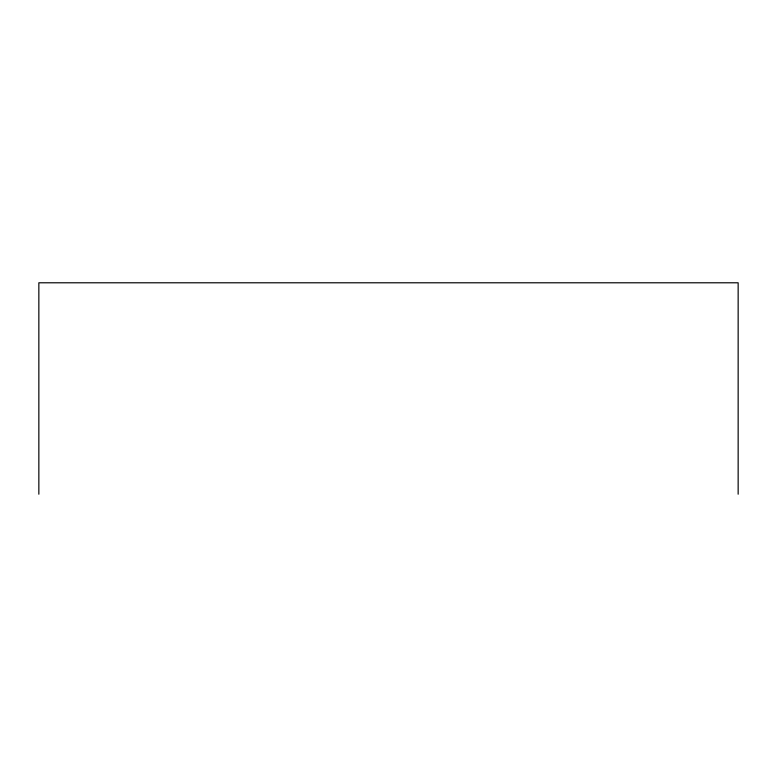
<?xml version="1.0" encoding="UTF-8"?>
<svg xmlns="http://www.w3.org/2000/svg" width="777" height="777" viewBox="0 0 777 777"><rect width="100%" height="100%" fill="white"/><g stroke="black" fill="none" stroke-linecap="round" stroke-linejoin="round"><path stroke-width="1.17" d="M738.15 494.211L738.15 282.789L38.85 282.789L38.85 494.211"/></g></svg>
